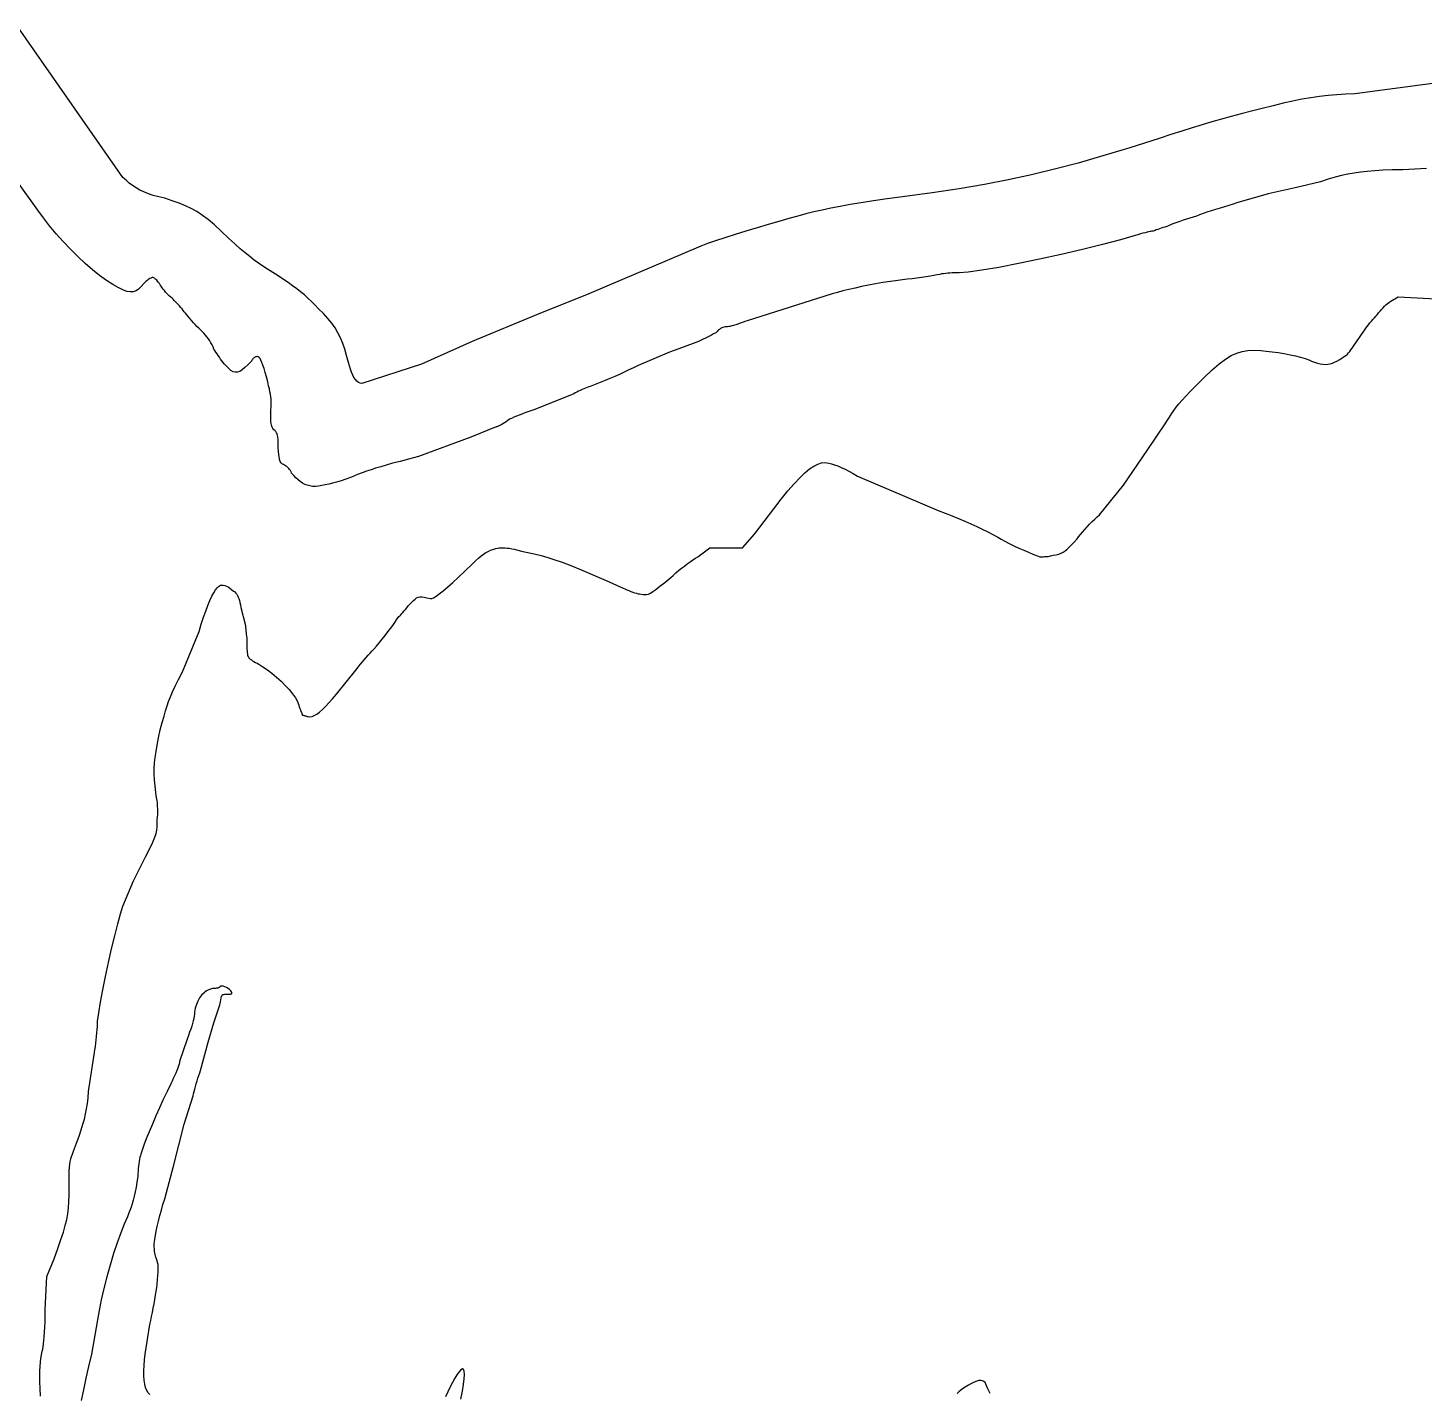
# Model space of a CAD drawing. Extents: x 0.1 to 14.4, y 0 to 16.2.
# Drawn here: x 3.623 to 6.431, y 11.405 to 14.15 of the extents above; entities that cross this region are included whole.
import ezdxf

# ---------------------------------------------------------------- set-up
doc = ezdxf.new("R2010")
doc.units = 0
doc.layers.get('0').update_dxf_attribs({"color": 5, "linetype": 'CONTINUOUS'})
doc.layers.add('1', color=1, linetype='CONTINUOUS')

msp = doc.modelspace()

# ---------------------------------------------------------------- linework, layer by layer
at = {"linetype": 'CONTINUOUS'}
msp.add_lwpolyline([(6.4985, 14.045), (6.2913, 14.018), (6.2728, 14.017), (6.2549, 14.0158), (6.2374, 14.0142), (6.2201, 14.0122), (6.2027, 14.0098), (6.1849, 14.0068), (6.1665, 14.0032), (6.1472, 13.9989), (6.1269, 13.9939), (6.1051, 13.988), (6.0832, 13.9827), (6.0625, 13.9774), (6.0426, 13.9722), (6.0231, 13.9669), (6.0038, 13.9613), (5.9842, 13.9556), (5.9642, 13.9494), (5.9434, 13.9428), (5.9214, 13.9357), (5.8979, 13.9279), (5.8388, 13.9093), (5.7848, 13.893), (5.7347, 13.8786), (5.6871, 13.8659), (5.6408, 13.8547), (5.5943, 13.8447), (5.5465, 13.8355), (5.4959, 13.827), (5.4413, 13.8189), (5.3814, 13.8108), (5.3507, 13.8065), (5.3232, 13.8024), (5.2985, 13.7986), (5.2763, 13.7949), (5.256, 13.7913), (5.2374, 13.7877), (5.22, 13.784), (5.2034, 13.7802), (5.1873, 13.7761), (5.1712, 13.7718), (5.1529, 13.7668), (5.1327, 13.7612), (5.1112, 13.755), (5.0891, 13.7485), (5.0668, 13.7417), (5.0451, 13.735), (5.0246, 13.7285), (5.0058, 13.7223), (4.9894, 13.7166), (4.976, 13.7117), (4.7508, 13.6156), (4.6456, 13.5736), (4.5165, 13.5195), (4.4144, 13.4745), (4.2943, 13.4354), (4.2908, 13.436), (4.2874, 13.4375), (4.2843, 13.44), (4.2813, 13.4433), (4.2785, 13.4474), (4.2759, 13.4523), (4.2735, 13.4578), (4.2712, 13.4639), (4.2692, 13.4705), (4.2673, 13.4775), (4.2636, 13.4913), (4.2599, 13.504), (4.2558, 13.5158), (4.2513, 13.5268), (4.2462, 13.5372), (4.2405, 13.5471), (4.2338, 13.5567), (4.2261, 13.5663), (4.2173, 13.5758), (4.2072, 13.5856), (4.2001, 13.5933), (4.193, 13.6005), (4.1859, 13.6072), (4.1787, 13.6136), (4.1712, 13.6197), (4.1633, 13.6258), (4.155, 13.6319), (4.1461, 13.6381), (4.1365, 13.6447), (4.1261, 13.6517), (4.115, 13.6585), (4.1049, 13.6649), (4.0954, 13.6711), (4.0865, 13.6772), (4.0777, 13.6836), (4.0688, 13.6904), (4.0596, 13.6978), (4.0497, 13.7062), (4.039, 13.7158), (4.027, 13.7267), (4.0117, 13.7416), (3.998, 13.7542), (3.9855, 13.7647), (3.9738, 13.7734), (3.9625, 13.7808), (3.9511, 13.7871), (3.9394, 13.7926), (3.9269, 13.7977), (3.9132, 13.8026), (3.8979, 13.8078), (3.8859, 13.8106), (3.875, 13.8136), (3.8652, 13.8169), (3.8562, 13.8204), (3.848, 13.8243), (3.8404, 13.8286), (3.8333, 13.8332), (3.8266, 13.8383), (3.8201, 13.8438), (3.8138, 13.8498), (3.6036, 14.1502)], dxfattribs=at)
at = {"layer": '1', "linetype": 'CONTINUOUS'}
for points in [[(6.4356, 13.8675), (6.4238, 13.8667), (6.4118, 13.8661), (6.3997, 13.8656), (6.388, 13.8652), (6.3768, 13.865), (6.3664, 13.8649), (6.3477, 13.864), (6.3312, 13.8629), (6.3163, 13.8618), (6.3026, 13.8603), (6.2898, 13.8585), (6.2773, 13.8562), (6.2647, 13.8534), (6.2516, 13.85), (6.2376, 13.8458), (6.2222, 13.8408), (6.1712, 13.8288), (6.1171, 13.8168), (6.0541, 13.7988), (6.0464, 13.7961), (6.0381, 13.7934), (6.0293, 13.7907), (6.0203, 13.788), (6.0113, 13.7853), (6.0024, 13.7826), (5.9939, 13.7799), (5.986, 13.7772), (5.979, 13.7745), (5.973, 13.7718), (5.9665, 13.7699), (5.9598, 13.7679), (5.953, 13.7657), (5.9462, 13.7635), (5.9396, 13.7613), (5.9332, 13.759), (5.9272, 13.7568), (5.9218, 13.7547), (5.9169, 13.7526), (5.9129, 13.7508), (5.9092, 13.7498), (5.9055, 13.7487), (5.9018, 13.7475), (5.8982, 13.7463), (5.8949, 13.7451), (5.8919, 13.744), (5.8895, 13.7431), (5.8875, 13.7424), (5.8859, 13.7417), (5.8846, 13.7416), (5.8827, 13.7414), (5.8802, 13.7409), (5.8771, 13.7403), (5.8735, 13.7395), (5.8694, 13.7385), (5.865, 13.7373), (5.8602, 13.736), (5.8552, 13.7344), (5.8498, 13.7327), (5.82, 13.7241), (5.7839, 13.7145), (5.7434, 13.7046), (5.7005, 13.6946), (5.6569, 13.6851), (5.6146, 13.6763), (5.5754, 13.6688), (5.5413, 13.6629), (5.514, 13.659), (5.4955, 13.6577), (5.4925, 13.6577), (5.4891, 13.6576), (5.4854, 13.6576), (5.4813, 13.6575), (5.4771, 13.6573), (5.4728, 13.657), (5.4685, 13.6566), (5.4643, 13.6561), (5.4602, 13.6555), (5.4565, 13.6547), (5.4513, 13.6537), (5.4448, 13.6525), (5.4374, 13.6513), (5.429, 13.65), (5.42, 13.6486), (5.4106, 13.6473), (5.4009, 13.646), (5.3912, 13.6448), (5.3816, 13.6436), (5.3724, 13.6426), (5.3572, 13.6407), (5.3422, 13.6384), (5.3276, 13.6359), (5.3133, 13.6331), (5.2995, 13.6303), (5.2863, 13.6273), (5.2737, 13.6243), (5.2618, 13.6213), (5.2506, 13.6184), (5.2402, 13.6156), (5.1832, 13.5976), (5.0691, 13.5616), (5.0645, 13.5598), (5.0598, 13.558), (5.0552, 13.5563), (5.0506, 13.5547), (5.0462, 13.5533), (5.042, 13.552), (5.0383, 13.551), (5.035, 13.5502), (5.0322, 13.5497), (5.03, 13.5495), (5.0274, 13.5495), (5.0249, 13.5492), (5.0226, 13.5487), (5.0203, 13.5479), (5.018, 13.5469), (5.0158, 13.5457), (5.0135, 13.5441), (5.0111, 13.5422), (5.0086, 13.5401), (5.006, 13.5375), (5.0016, 13.5349), (4.9972, 13.5323), (4.9923, 13.5297), (4.9866, 13.5268), (4.9797, 13.5236), (4.9712, 13.52), (4.9606, 13.5158), (4.9477, 13.5109), (4.9319, 13.5052), (4.9129, 13.4985), (4.8498, 13.4715), (4.8407, 13.467), (4.8315, 13.4625), (4.8221, 13.458), (4.8126, 13.4536), (4.8029, 13.4493), (4.7932, 13.4451), (4.7834, 13.441), (4.7736, 13.437), (4.7637, 13.4331), (4.7538, 13.4294), (4.7509, 13.4284), (4.7477, 13.4273), (4.7443, 13.426), (4.7408, 13.4246), (4.7372, 13.423), (4.7336, 13.4214), (4.7301, 13.4197), (4.7268, 13.418), (4.7236, 13.4162), (4.7207, 13.4144), (4.6456, 13.3844), (4.6401, 13.3825), (4.6343, 13.3805), (4.6283, 13.3783), (4.6223, 13.3761), (4.6164, 13.3739), (4.6106, 13.3716), (4.6052, 13.3694), (4.6001, 13.3673), (4.5955, 13.3652), (4.5916, 13.3634), (4.588, 13.3607), (4.5845, 13.3583), (4.581, 13.3561), (4.5777, 13.3542), (4.5747, 13.3525), (4.5719, 13.351), (4.5695, 13.3499), (4.5674, 13.349), (4.5657, 13.3485), (4.5646, 13.3483), (4.5135, 13.3273), (4.4084, 13.2883), (4.3883, 13.2832), (4.3711, 13.2788), (4.3563, 13.2748), (4.3434, 13.2713), (4.3322, 13.268), (4.3221, 13.2649), (4.3128, 13.2619), (4.3039, 13.2589), (4.2948, 13.2557), (4.2853, 13.2523), (4.2733, 13.2473), (4.2624, 13.2431), (4.2526, 13.2397), (4.2436, 13.2369), (4.2354, 13.2346), (4.2278, 13.2328), (4.2207, 13.2313), (4.214, 13.2302), (4.2075, 13.2291), (4.2012, 13.2282), (4.1951, 13.2285), (4.1896, 13.2293), (4.1844, 13.2307), (4.1795, 13.2325), (4.1749, 13.235), (4.1705, 13.238), (4.1662, 13.2415), (4.1619, 13.2455), (4.1576, 13.2501), (4.1532, 13.2553), (4.1521, 13.2579), (4.1507, 13.2603), (4.1491, 13.2625), (4.1472, 13.2646), (4.1453, 13.2665), (4.1432, 13.2682), (4.1411, 13.2698), (4.139, 13.2711), (4.137, 13.2723), (4.1351, 13.2733), (4.1335, 13.2742), (4.1322, 13.2753), (4.1311, 13.2766), (4.1302, 13.2784), (4.1295, 13.2808), (4.1289, 13.2839), (4.1283, 13.2878), (4.1276, 13.2928), (4.1269, 13.2989), (4.1261, 13.3063), (4.1261, 13.313), (4.1261, 13.3187), (4.1259, 13.3235), (4.1255, 13.3276), (4.125, 13.3311), (4.1242, 13.334), (4.123, 13.3364), (4.1215, 13.3386), (4.1196, 13.3405), (4.1171, 13.3423), (4.1155, 13.3449), (4.1142, 13.3473), (4.1132, 13.3496), (4.1124, 13.3522), (4.1119, 13.3551), (4.1115, 13.3586), (4.1113, 13.3627), (4.1112, 13.3678), (4.1111, 13.374), (4.1111, 13.3814), (4.1118, 13.3881), (4.1122, 13.394), (4.1123, 13.3992), (4.112, 13.4041), (4.1115, 13.4088), (4.1107, 13.4136), (4.1096, 13.4187), (4.1083, 13.4244), (4.1068, 13.4309), (4.1051, 13.4384), (4.1025, 13.4486), (4.1, 13.4576), (4.0977, 13.4654), (4.0955, 13.472), (4.0935, 13.4775), (4.0915, 13.4819), (4.0896, 13.4853), (4.0877, 13.4876), (4.0859, 13.489), (4.0841, 13.4895), (4.0831, 13.4894), (4.082, 13.4891), (4.0807, 13.4887), (4.0794, 13.488), (4.0781, 13.4872), (4.0767, 13.4863), (4.0754, 13.4851), (4.0742, 13.4837), (4.0731, 13.4822), (4.0721, 13.4805), (4.0653, 13.4731), (4.0593, 13.4672), (4.0539, 13.4626), (4.0489, 13.4596), (4.0443, 13.458), (4.0399, 13.4578), (4.0354, 13.459), (4.0309, 13.4617), (4.0262, 13.4659), (4.021, 13.4715), (4.0183, 13.4743), (4.0156, 13.4775), (4.013, 13.4809), (4.0104, 13.4844), (4.0079, 13.488), (4.0054, 13.4916), (4.0031, 13.4951), (4.0009, 13.4985), (3.9989, 13.5016), (3.997, 13.5045), (3.9951, 13.5089), (3.993, 13.5132), (3.9908, 13.5173), (3.9884, 13.5213), (3.9857, 13.5252), (3.9829, 13.5289), (3.98, 13.5327), (3.9768, 13.5363), (3.9735, 13.5399), (3.97, 13.5435), (3.9664, 13.5465), (3.9628, 13.5499), (3.9592, 13.5536), (3.9558, 13.5575), (3.9523, 13.5616), (3.949, 13.5656), (3.9458, 13.5695), (3.9427, 13.5732), (3.9397, 13.5766), (3.9369, 13.5796), (3.935, 13.5824), (3.9327, 13.5853), (3.9302, 13.5883), (3.9276, 13.5913), (3.9249, 13.5942), (3.9222, 13.5971), (3.9196, 13.5998), (3.9171, 13.6023), (3.9149, 13.6046), (3.9129, 13.6066), (3.9102, 13.6086), (3.9075, 13.6109), (3.9049, 13.6134), (3.9023, 13.6161), (3.8998, 13.619), (3.8973, 13.622), (3.895, 13.625), (3.8928, 13.6279), (3.8908, 13.6309), (3.8889, 13.6336), (3.8871, 13.6362), (3.8853, 13.6387), (3.8836, 13.6409), (3.8819, 13.6428), (3.8803, 13.6445), (3.8787, 13.646), (3.8773, 13.6471), (3.876, 13.6479), (3.8749, 13.6485), (3.8739, 13.6486), (3.8728, 13.6485), (3.8714, 13.648), (3.8698, 13.6472), (3.868, 13.6462), (3.866, 13.6449), (3.8639, 13.6435), (3.8618, 13.6419), (3.8598, 13.6402), (3.8577, 13.6384), (3.8559, 13.6366), (3.8506, 13.6302), (3.8454, 13.6251), (3.8402, 13.6217), (3.8346, 13.6197), (3.8285, 13.6194), (3.8215, 13.6206), (3.8135, 13.6236), (3.8042, 13.6282), (3.7933, 13.6345), (3.7808, 13.6426), (3.7669, 13.6525), (3.7526, 13.6639), (3.7379, 13.6767), (3.7231, 13.6906), (3.7083, 13.7053), (3.6939, 13.7207), (3.6799, 13.7365), (3.6665, 13.7524), (3.654, 13.7682), (3.6426, 13.7838), (3.6036, 13.8378)], [(3.6478, 11.3991), (3.6472, 11.4145), (3.6468, 11.428), (3.6467, 11.4398), (3.6468, 11.4501), (3.6471, 11.4592), (3.6478, 11.4675), (3.6487, 11.4751), (3.65, 11.4823), (3.6517, 11.4895), (3.6526, 11.4936), (3.6534, 11.4985), (3.6543, 11.5044), (3.6551, 11.5113), (3.6558, 11.5191), (3.6564, 11.528), (3.6569, 11.5378), (3.6573, 11.5487), (3.6576, 11.5606), (3.6577, 11.5736), (3.6607, 11.6396), (3.6757, 11.6757), (3.6831, 11.6964), (3.6892, 11.714), (3.6941, 11.7291), (3.6979, 11.7424), (3.7008, 11.7545), (3.7029, 11.766), (3.7043, 11.7777), (3.7052, 11.7901), (3.7056, 11.804), (3.7057, 11.8198), (3.7057, 11.833), (3.7058, 11.8438), (3.706, 11.8526), (3.7063, 11.8599), (3.7068, 11.866), (3.7077, 11.8713), (3.7088, 11.8761), (3.7103, 11.8809), (3.7123, 11.8861), (3.7147, 11.8919), (3.7206, 11.9079), (3.7256, 11.922), (3.7299, 11.9345), (3.7335, 11.9459), (3.7365, 11.9565), (3.7389, 11.9667), (3.7409, 11.977), (3.7425, 11.9877), (3.7437, 11.9992), (3.7447, 12.012), (3.7568, 12.0901), (3.7576, 12.0958), (3.7585, 12.1021), (3.7594, 12.1088), (3.7602, 12.1158), (3.7609, 12.1227), (3.7615, 12.1297), (3.762, 12.1363), (3.7624, 12.1426), (3.7627, 12.1482), (3.7628, 12.1532), (3.7652, 12.1702), (3.7689, 12.1916), (3.7736, 12.2163), (3.779, 12.2432), (3.7849, 12.271), (3.7911, 12.2987), (3.7973, 12.325), (3.8033, 12.3488), (3.8089, 12.369), (3.8138, 12.3844), (3.8348, 12.4354), (3.8486, 12.4621), (3.8594, 12.4834), (3.8677, 12.5001), (3.8738, 12.5129), (3.878, 12.5229), (3.8807, 12.5308), (3.8822, 12.5374), (3.8828, 12.5437), (3.8829, 12.5505), (3.8829, 12.5586), (3.8836, 12.5633), (3.884, 12.5685), (3.8841, 12.574), (3.884, 12.5798), (3.8836, 12.5856), (3.8831, 12.5914), (3.8824, 12.5971), (3.8816, 12.6027), (3.8808, 12.6079), (3.8799, 12.6126), (3.8784, 12.6263), (3.8774, 12.6387), (3.8769, 12.6503), (3.877, 12.6613), (3.8776, 12.6723), (3.8788, 12.6835), (3.8805, 12.6954), (3.8828, 12.7083), (3.8856, 12.7226), (3.8889, 12.7387), (3.893, 12.7536), (3.8965, 12.7662), (3.8996, 12.7771), (3.9026, 12.7869), (3.9058, 12.7962), (3.9094, 12.8056), (3.9138, 12.8156), (3.9192, 12.827), (3.9258, 12.8402), (3.9339, 12.8559), (3.967, 12.9369), (3.9715, 12.9517), (3.9759, 12.9653), (3.9803, 12.9778), (3.9846, 12.989), (3.9887, 12.9989), (3.9927, 13.0074), (3.9964, 13.0146), (3.9999, 13.0203), (4.0031, 13.0244), (4.006, 13.027), (4.008, 13.0286), (4.0103, 13.0296), (4.0129, 13.03), (4.0157, 13.0299), (4.0188, 13.0293), (4.022, 13.0281), (4.0254, 13.0264), (4.0289, 13.0241), (4.0324, 13.0213), (4.036, 13.018), (4.0386, 13.0161), (4.0408, 13.014), (4.0427, 13.0116), (4.0443, 13.009), (4.0458, 13.006), (4.0471, 13.0027), (4.0482, 12.9989), (4.0492, 12.9948), (4.0501, 12.9901), (4.0511, 12.985), (4.0601, 12.9489), (4.0601, 12.9469), (4.0604, 12.9444), (4.0607, 12.9414), (4.0611, 12.9382), (4.0616, 12.9347), (4.062, 12.931), (4.0624, 12.9272), (4.0628, 12.9234), (4.063, 12.9196), (4.0631, 12.9159), (4.0631, 12.9122), (4.0631, 12.9085), (4.0631, 12.9047), (4.0633, 12.901), (4.0634, 12.8975), (4.0637, 12.8943), (4.0641, 12.8914), (4.0646, 12.889), (4.0652, 12.8871), (4.0661, 12.8859), (4.0663, 12.8849), (4.0671, 12.8837), (4.0683, 12.8825), (4.07, 12.881), (4.0721, 12.8795), (4.0745, 12.8779), (4.0773, 12.8762), (4.0803, 12.8744), (4.0836, 12.8727), (4.0871, 12.8709), (4.0955, 12.8658), (4.1044, 12.8596), (4.1136, 12.8526), (4.1228, 12.8449), (4.1318, 12.8367), (4.1403, 12.8283), (4.1481, 12.8198), (4.155, 12.8114), (4.1608, 12.8033), (4.1652, 12.7958), (4.1662, 12.7922), (4.1673, 12.7887), (4.1684, 12.7852), (4.1696, 12.782), (4.1708, 12.7789), (4.1719, 12.7761), (4.1728, 12.7737), (4.1735, 12.7716), (4.174, 12.7699), (4.1742, 12.7688), (4.1752, 12.7687), (4.1763, 12.7685), (4.1775, 12.7681), (4.1788, 12.7677), (4.1802, 12.7673), (4.1815, 12.7668), (4.1828, 12.7664), (4.1841, 12.7661), (4.1852, 12.7659), (4.1862, 12.7658), (4.19, 12.7654), (4.1941, 12.7661), (4.1987, 12.7679), (4.2037, 12.7708), (4.2091, 12.7748), (4.2149, 12.7798), (4.2213, 12.7859), (4.2281, 12.7932), (4.2354, 12.8014), (4.2432, 12.8108), (4.2823, 12.8589), (4.2852, 12.8626), (4.2883, 12.8667), (4.2918, 12.871), (4.2954, 12.8754), (4.2992, 12.8799), (4.303, 12.8844), (4.3069, 12.8888), (4.3108, 12.8931), (4.3146, 12.8971), (4.3183, 12.9009), (4.3239, 12.9075), (4.3297, 12.9144), (4.3355, 12.9215), (4.3413, 12.9287), (4.3468, 12.9358), (4.3521, 12.9426), (4.3567, 12.949), (4.3608, 12.9548), (4.364, 12.9598), (4.3664, 12.964), (4.3674, 12.965), (4.3688, 12.9665), (4.3705, 12.9682), (4.3725, 12.9703), (4.3746, 12.9726), (4.377, 12.9752), (4.3794, 12.9781), (4.382, 12.9812), (4.3847, 12.9845), (4.3874, 12.988), (4.393, 12.9937), (4.3975, 12.9982), (4.4013, 13.0016), (4.4045, 13.0041), (4.4077, 13.0056), (4.4109, 13.0064), (4.4148, 13.0064), (4.4194, 13.0058), (4.4252, 13.0046), (4.4324, 13.003), (4.4349, 13.0029), (4.4386, 13.0044), (4.4436, 13.0075), (4.4499, 13.0122), (4.4576, 13.0184), (4.4666, 13.0261), (4.477, 13.0354), (4.4887, 13.0462), (4.5019, 13.0584), (4.5165, 13.0721), (4.5232, 13.0787), (4.5291, 13.0842), (4.5343, 13.0887), (4.539, 13.0923), (4.5435, 13.0953), (4.5481, 13.0978), (4.5528, 13.0999), (4.558, 13.1017), (4.5639, 13.1034), (4.5706, 13.1051), (4.5748, 13.1051), (4.5788, 13.105), (4.5826, 13.1049), (4.5866, 13.1045), (4.5908, 13.104), (4.5957, 13.1032), (4.6012, 13.102), (4.6078, 13.1005), (4.6155, 13.0985), (4.6246, 13.0961), (4.6406, 13.0926), (4.655, 13.0892), (4.6687, 13.0854), (4.6825, 13.0811), (4.6974, 13.0758), (4.7143, 13.0693), (4.7341, 13.0612), (4.7577, 13.0511), (4.786, 13.0389), (4.8198, 13.024), (4.8235, 13.0222), (4.8273, 13.0205), (4.8312, 13.0188), (4.8351, 13.0172), (4.839, 13.0158), (4.8427, 13.0145), (4.8464, 13.0135), (4.8498, 13.0127), (4.853, 13.0122), (4.8559, 13.012), (4.86, 13.0112), (4.8635, 13.0108), (4.8669, 13.011), (4.8705, 13.012), (4.8746, 13.0139), (4.8796, 13.017), (4.8859, 13.0214), (4.8938, 13.0275), (4.9037, 13.0353), (4.9159, 13.045), (4.9207, 13.0496), (4.9259, 13.0543), (4.9314, 13.059), (4.9371, 13.0637), (4.9429, 13.0683), (4.9488, 13.0727), (4.9545, 13.0769), (4.96, 13.0807), (4.9652, 13.0841), (4.97, 13.0871), (4.994, 13.1051), (5.027, 13.1051), (5.0601, 13.1051), (5.0841, 13.1321), (5.1231, 13.1832), (5.1378, 13.2026), (5.1513, 13.2194), (5.1637, 13.2338), (5.1751, 13.2458), (5.1854, 13.2556), (5.1949, 13.2634), (5.2035, 13.2692), (5.2114, 13.2732), (5.2186, 13.2755), (5.2252, 13.2763), (5.2292, 13.276), (5.2338, 13.2752), (5.2391, 13.2738), (5.245, 13.272), (5.2515, 13.2695), (5.2585, 13.2666), (5.266, 13.263), (5.274, 13.259), (5.2825, 13.2544), (5.2913, 13.2492), (5.4535, 13.1802), (5.4676, 13.1748), (5.4812, 13.1694), (5.4943, 13.164), (5.507, 13.1586), (5.5191, 13.1532), (5.5309, 13.1478), (5.5421, 13.1423), (5.553, 13.1369), (5.5635, 13.1315), (5.5736, 13.1261), (5.5798, 13.1223), (5.5875, 13.118), (5.5963, 13.1135), (5.6058, 13.1089), (5.6156, 13.1044), (5.6255, 13.1), (5.6349, 13.0959), (5.6437, 13.0923), (5.6514, 13.0893), (5.6577, 13.0871), (5.6611, 13.0871), (5.6642, 13.0871), (5.6671, 13.0872), (5.6698, 13.0873), (5.6723, 13.0875), (5.6747, 13.0877), (5.6771, 13.0881), (5.6796, 13.0886), (5.6821, 13.0893), (5.6847, 13.0901), (5.6906, 13.0911), (5.6957, 13.0924), (5.7004, 13.094), (5.7046, 13.0961), (5.7087, 13.0987), (5.7128, 13.102), (5.7171, 13.106), (5.7217, 13.1107), (5.7268, 13.1164), (5.7327, 13.1231), (5.7358, 13.1271), (5.7394, 13.1316), (5.7436, 13.1365), (5.7482, 13.1418), (5.753, 13.1471), (5.758, 13.1525), (5.7631, 13.1578), (5.7682, 13.1627), (5.7731, 13.1672), (5.7778, 13.1712), (5.8258, 13.2312), (5.8739, 13.3003), (5.9099, 13.3544), (5.9143, 13.3613), (5.9185, 13.3679), (5.9227, 13.3743), (5.9272, 13.3808), (5.9321, 13.3874), (5.9376, 13.3943), (5.9439, 13.4019), (5.9513, 13.4101), (5.9599, 13.4192), (5.97, 13.4294), (5.9884, 13.4476), (6.0045, 13.4626), (6.0186, 13.4747), (6.0312, 13.4842), (6.0428, 13.4914), (6.0539, 13.4965), (6.0649, 13.4997), (6.0762, 13.5015), (6.0885, 13.502), (6.1021, 13.5015), (6.1133, 13.5004), (6.1251, 13.499), (6.1372, 13.4973), (6.1493, 13.4954), (6.161, 13.4932), (6.1722, 13.4909), (6.1823, 13.4884), (6.1913, 13.4858), (6.1987, 13.4832), (6.2042, 13.4805), (6.2103, 13.478), (6.2161, 13.4762), (6.2217, 13.4748), (6.2269, 13.474), (6.232, 13.4737), (6.2368, 13.474), (6.2416, 13.4748), (6.2462, 13.4762), (6.2507, 13.478), (6.2553, 13.4805), (6.261, 13.4838), (6.2659, 13.4868), (6.27, 13.4894), (6.2734, 13.4919), (6.2763, 13.4944), (6.2788, 13.4969), (6.2812, 13.4997), (6.2834, 13.5028), (6.2857, 13.5063), (6.2883, 13.5105), (6.3093, 13.5405), (6.3113, 13.5434), (6.3136, 13.5466), (6.3161, 13.55), (6.3188, 13.5535), (6.3217, 13.5571), (6.3247, 13.5607), (6.3277, 13.5642), (6.3306, 13.5675), (6.3335, 13.5707), (6.3363, 13.5736), (6.3391, 13.5772), (6.342, 13.5807), (6.345, 13.5841), (6.348, 13.5874), (6.351, 13.5905), (6.3539, 13.5932), (6.3566, 13.5957), (6.3591, 13.5978), (6.3614, 13.5994), (6.3634, 13.6006), (6.3784, 13.6096), (6.4294, 13.6066), (6.4533, 13.6058)], [(3.8679, 11.4024), (3.8645, 11.4058), (3.8617, 11.4106), (3.8595, 11.4165), (3.8578, 11.4236), (3.8566, 11.4317), (3.856, 11.4407), (3.8559, 11.4505), (3.8563, 11.4609), (3.8573, 11.472), (3.8589, 11.4835), (3.8679, 11.5435), (3.8697, 11.5511), (3.8714, 11.5592), (3.8732, 11.5677), (3.8749, 11.5764), (3.8765, 11.5852), (3.878, 11.5939), (3.8794, 11.6024), (3.8807, 11.6104), (3.8819, 11.6179), (3.8829, 11.6246), (3.8837, 11.6338), (3.8843, 11.6418), (3.8847, 11.6486), (3.8849, 11.6545), (3.8848, 11.6595), (3.8844, 11.664), (3.8837, 11.6679), (3.8828, 11.6716), (3.8815, 11.6751), (3.8799, 11.6787), (3.8791, 11.6815), (3.8784, 11.6844), (3.8779, 11.6874), (3.8775, 11.6904), (3.8773, 11.6933), (3.8771, 11.6962), (3.877, 11.6989), (3.8769, 11.7014), (3.8769, 11.7037), (3.8769, 11.7057), (3.8771, 11.7094), (3.8779, 11.7151), (3.8792, 11.7223), (3.8808, 11.7309), (3.8829, 11.7406), (3.8853, 11.7511), (3.8881, 11.7622), (3.8911, 11.7735), (3.8944, 11.7848), (3.8979, 11.7958), (3.9159, 11.8619), (3.9369, 11.9459), (3.955, 12.003), (3.9559, 12.0069), (3.9571, 12.0115), (3.9584, 12.0165), (3.9598, 12.0218), (3.9613, 12.0274), (3.963, 12.0331), (3.9646, 12.0387), (3.9664, 12.0441), (3.9682, 12.0493), (3.97, 12.0541), (3.985, 12.1111), (3.997, 12.1502), (4.009, 12.1862), (4.0098, 12.1919), (4.0106, 12.1964), (4.0112, 12.2), (4.0119, 12.2027), (4.0128, 12.2046), (4.0138, 12.2059), (4.015, 12.2066), (4.0166, 12.207), (4.0186, 12.2072), (4.021, 12.2072), (4.0236, 12.2072), (4.0257, 12.2072), (4.0276, 12.2073), (4.0291, 12.2074), (4.0304, 12.2076), (4.0314, 12.2079), (4.0321, 12.2082), (4.0327, 12.2088), (4.0329, 12.2094), (4.033, 12.2102), (4.0324, 12.2122), (4.0308, 12.2143), (4.0284, 12.2166), (4.0254, 12.2188), (4.0221, 12.2207), (4.0188, 12.2223), (4.0155, 12.2234), (4.0127, 12.2239), (4.0104, 12.2235), (4.009, 12.2222), (4.0087, 12.2219), (4.0082, 12.2216), (4.0076, 12.2212), (4.0068, 12.2207), (4.0058, 12.2203), (4.0046, 12.2199), (4.0032, 12.2195), (4.0017, 12.2193), (4, 12.2192), (3.9938, 12.2186), (3.9878, 12.2168), (3.9822, 12.214), (3.977, 12.2101), (3.9722, 12.2053), (3.968, 12.1998), (3.9644, 12.1935), (3.9615, 12.1866), (3.9593, 12.1791), (3.958, 12.1712), (3.9578, 12.1674), (3.9573, 12.1632), (3.9564, 12.1587), (3.9553, 12.1539), (3.9538, 12.1486), (3.9521, 12.1431), (3.9502, 12.1371), (3.948, 12.1308), (3.9455, 12.1241), (3.9429, 12.1171), (3.9279, 12.0721), (3.9277, 12.0698), (3.9269, 12.0668), (3.9257, 12.0631), (3.9242, 12.0588), (3.9223, 12.0541), (3.9201, 12.0489), (3.9178, 12.0436), (3.9152, 12.0381), (3.9126, 12.0325), (3.9099, 12.027), (3.9026, 12.012), (3.895, 11.9959), (3.8875, 11.9793), (3.8801, 11.9626), (3.8731, 11.9463), (3.8667, 11.9308), (3.8609, 11.9166), (3.8561, 11.904), (3.8523, 11.8936), (3.8498, 11.8859), (3.8489, 11.8829), (3.8481, 11.8795), (3.8472, 11.8756), (3.8464, 11.8713), (3.8457, 11.8667), (3.8451, 11.8619), (3.8446, 11.8568), (3.8442, 11.8516), (3.8439, 11.8462), (3.8438, 11.8408), (3.842, 11.8297), (3.8402, 11.8194), (3.8384, 11.8101), (3.8364, 11.8015), (3.8345, 11.7935), (3.8324, 11.7861), (3.8302, 11.7792), (3.8279, 11.7725), (3.8254, 11.7661), (3.8228, 11.7598), (3.8163, 11.7454), (3.8094, 11.7278), (3.8023, 11.7078), (3.7952, 11.686), (3.7883, 11.6629), (3.7817, 11.6393), (3.7757, 11.6159), (3.7704, 11.5931), (3.7661, 11.5718), (3.7628, 11.5526), (3.7508, 11.4835), (3.7447, 11.4592), (3.7393, 11.4354), (3.7344, 11.4123), (3.7302, 11.3904)], [(4.4935, 11.3933), (4.4967, 11.4091), (4.4989, 11.4227), (4.5003, 11.434), (4.5008, 11.4429), (4.5003, 11.4493), (4.4989, 11.4531), (4.4967, 11.4541), (4.4935, 11.4522), (4.4895, 11.4474), (4.4856, 11.4421), (4.4814, 11.4352), (4.4768, 11.427), (4.4721, 11.4179), (4.4673, 11.408), (4.4627, 11.3977)], [(5.5577, 11.4043), (5.5534, 11.4141), (5.5495, 11.4234), (5.5476, 11.4266), (5.5452, 11.4289), (5.5424, 11.4303), (5.5391, 11.4308), (5.5353, 11.4306), (5.5309, 11.4295), (5.526, 11.4276), (5.5205, 11.425), (5.5144, 11.4216), (5.5075, 11.4174), (5.5025, 11.414), (5.4983, 11.4108), (5.4948, 11.4078), (5.4917, 11.4049)]]:
    msp.add_lwpolyline(points, dxfattribs=at)

doc.saveas('drawing.dxf')
